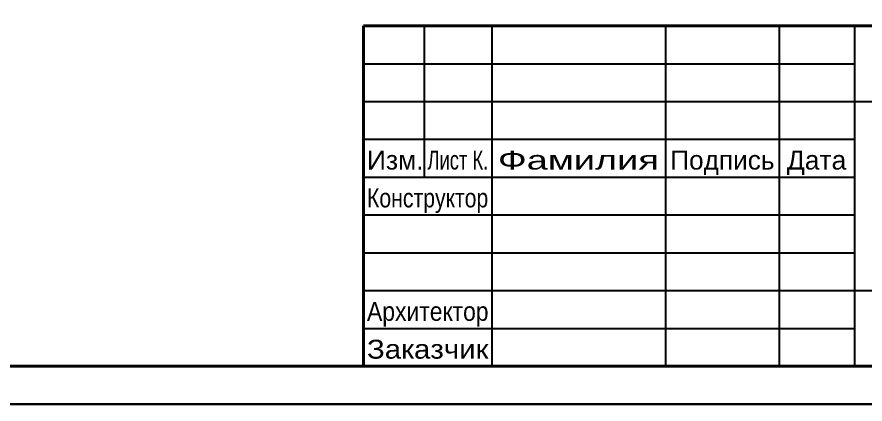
# Model space of a CAD drawing. Header units: millimetres. Extents: x 6988 to 52081, y -7456 to 23712.
# Drawn here: x 26139 to 38477, y -7456 to -1827 of the extents above; entities that cross this region are included whole.
import ezdxf
from ezdxf.enums import TextEntityAlignment as Align

# ---------------------------------------------------------------- set-up
doc = ezdxf.new("R2010")
doc.units = ezdxf.units.MM
doc.layers.add('ШТАМП', color=7, linetype='Continuous', lineweight=30)
doc.styles.get("Standard").update_dxf_attribs({"font": 'arial.ttf'})

msp = doc.modelspace()

# ---------------------------------------------------------------- linework, layer by layer
at = {"layer": 'ШТАМП', "lineweight": 40}
for p, q in [((31180.714, -6906.312), (31180.714, -1956.312)), ((31180.714, -1956.312), (51530.714, -1956.312))]:
    msp.add_line(p, q, dxfattribs=at)
at = {"layer": 'ШТАМП', "lineweight": -3}
for p, q in [((31180.714, -1956.312), (38330.714, -1956.312)), ((32060.714, -1956.312), (32060.714, -4156.312)), ((33050.714, -6906.312), (33050.714, -1956.312)), ((35580.714, -6906.312), (35580.714, -1956.312)), ((37230.714, -6906.312), (37230.714, -1956.312)), ((38330.714, -6906.312), (38330.714, -1956.312)), ((31180.714, -2506.312), (38330.714, -2506.312)), ((31180.714, -3056.312), (51530.714, -3056.312)), ((31180.714, -3606.312), (38330.714, -3606.312)), ((31180.714, -4156.312), (38330.714, -4156.312)), ((31180.714, -4706.312), (38330.714, -4706.312)), ((31180.714, -5256.312), (38330.714, -5256.312)), ((31180.714, -5806.312), (51530.714, -5806.312)), ((31180.714, -6356.312), (38330.714, -6356.312))]:
    msp.add_line(p, q, dxfattribs=at)
at = {"layer": 'ШТАМП'}
msp.add_lwpolyline([(6987.916, -7456.312), (52080.714, -7456.312), (52080.714, 23712.196), (6987.916, 23712.196)], close=True, dxfattribs=at)
at = {"layer": 'ШТАМП', "lineweight": 40}
msp.add_lwpolyline([(9187.916, -6906.312), (51530.714, -6906.312), (51530.714, 23162.196), (9187.916, 23162.196)], close=True, dxfattribs=at)

# ---------------------------------------------------------------- texts
at = {"layer": 'ШТАМП', "lineweight": -3}
for s, p, p2 in [('Изм.', (31231.066, -4046.312), (32054.191, -4046.312)), ('Дата', (37340.714, -4046.312), (38204.169, -4046.312))]:
    msp.add_text(s, height=275, dxfattribs=at).set_placement(p, p2, align=Align.FIT)
for s, width, p, p2 in [('Лист К.', 0.695137, (32111.066, -4046.312), (32995.291, -4046.312)), ('Фамилия', 1.434757, (33136.072, -4046.312), (35476.506, -4046.312)), ('Подпись', 0.992369, (35642.823, -4046.312), (37159.977, -4046.312)), ('Конструктор', 0.803855, (31231.066, -4596.312), (32995.325, -4596.312)), ('Архитектор', 0.868072, (31231.066, -6246.312), (32999.807, -6246.312)), ('Заказчик', 1.111755, (31231.066, -6796.312), (32998.101, -6796.312))]:
    msp.add_text(s, height=275, dxfattribs=dict(at, width=width)).set_placement(p, p2, align=Align.FIT)

doc.saveas('drawing.dxf')
